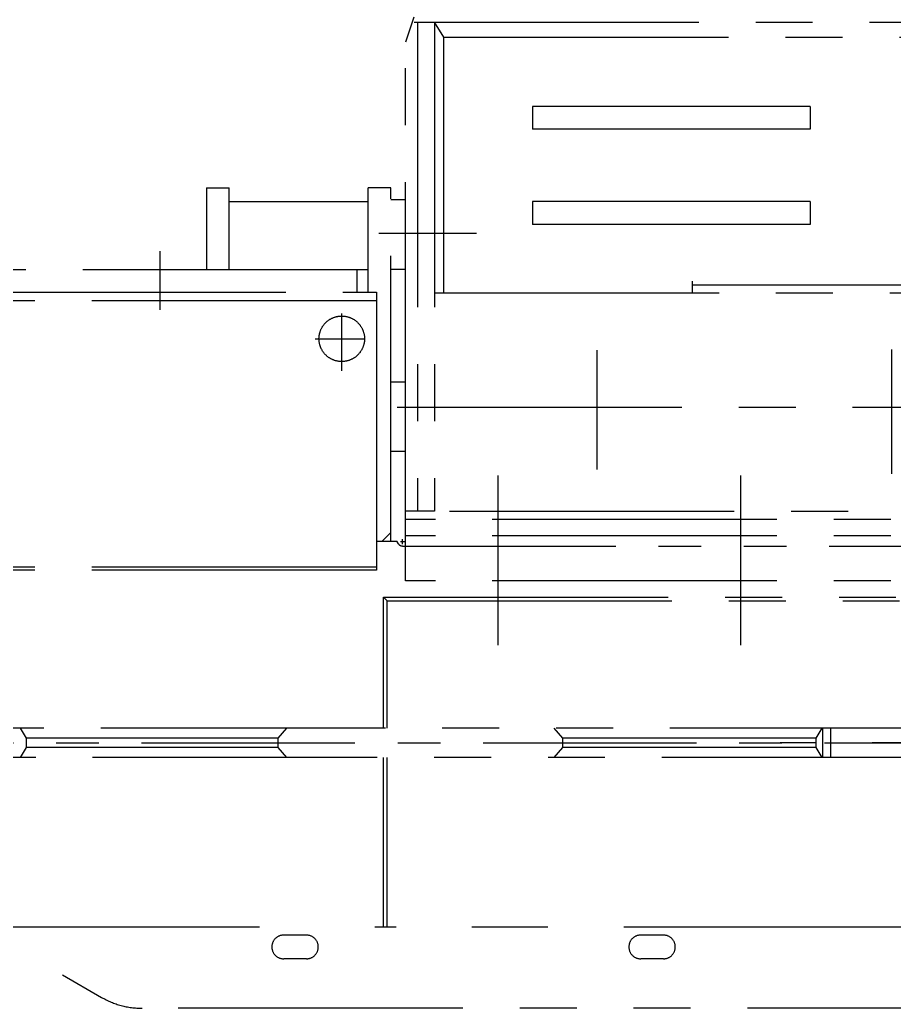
# Model space of a CAD drawing. Header units: millimetres. Extents: x 0 to 21000, y 0 to 14850.
# Drawn here: x 6403 to 8323, y 3354 to 5523 of the extents above; entities that cross this region are included whole.
import ezdxf

# ---------------------------------------------------------------- set-up
doc = ezdxf.new("R2010")
doc.units = ezdxf.units.MM
doc.header["$LTSCALE"] = 500
doc.linetypes.add('G', pattern=[2, 1.25, -0.25, 0.25, -0.25])
doc.linetypes.add('K', pattern=[2.5, 1.25, -0.25, 0.25, -0.25, 0.25, -0.25])
doc.layers.add('05', color=4, linetype='G')
doc.layers.add('07', color=6, linetype='K')

# ---------------------------------------------------------------- blocks, each defined once
blk = doc.blocks.new('errwrre')
at = {"layer": '05', "color": 142, "linetype": 'G', "ltscale": 0.75}
blk.add_line((-9656.7, 24092.4), (-9656.7, 32707.8), dxfattribs=at)
at = {"layer": '07', "color": 6, "linetype": 'K'}
for p, q in [((-9074.2, 32048.1), (-9074.2, 26343.7)), ((-11237.7, 26941.1), (-11237.7, 31488.1)), ((-10146.4, 31487.6), (-10146.4, 26922.3)), ((-10110.8, 31487.6), (-10110.8, 26922.3)), ((-10012.2, 31487.6), (-10012.2, 26922.3)), ((-10643.8, 26985.6), (-10643.8, 31430.6)), ((-10661.8, 27552.1), (-10661.8, 29574.1)), ((-9656.7, 28821.7), (-9656.7, 27744.7)), ((-10393.2, 26904), (-10393.2, 28450.4)), ((-9976.2, 26874.1), (-9976.2, 28363.1)), ((-9968.3, 26882.1), (-9968.3, 28355.2)), ((-10164.7, 27018.8), (-10164.7, 28313.8)), ((-11204.7, 27006.6), (-11204.7, 28205.3)), ((-9688.7, 28127.8), (-9688.7, 25306.1)), ((-9624.7, 28110), (-9624.7, 25306.1)), ((-10246.6, 27989.8), (-10519.5, 27989.8)), ((-9624.7, 27856.4), (-9688.7, 27856.4)), ((-9688.7, 27837.8), (-9624.7, 27837.8)), ((-9688.7, 27836.6), (-9666.7, 27822.9)), ((-9646.7, 27822.9), (-9624.7, 27836.6)), ((-11052.9, 27810.6), (-11052.9, 27200.6)), ((-11052.9, 27810.6), (-11002.9, 27810.6)), ((-11002.9, 27810.6), (-11002.9, 27200.6)), ((-10844.3, 27810.6), (-10844.3, 27200.6)), ((-10844.3, 27810.6), (-10794.3, 27810.6)), ((-10794.3, 27810.6), (-10794.3, 27200.6)), ((-9666.7, 27822.9), (-9666.7, 27267.1)), ((-9666.7, 27822.9), (-9646.7, 27822.9)), ((-9646.7, 27822.9), (-9646.7, 27267.1)), ((-9870.8, 27658.8), (-10243.1, 27658.8)), ((-10643.8, 27552.1), (-10669.8, 27552.1)), ((-9234.7, 27488.6), (-9234.7, 27438.6)), ((-9182.7, 27488.6), (-9182.7, 27438.6)), ((-10256.6, 27342.8), (-10517.9, 27342.8)), ((-9688.7, 27247.7), (-9666.7, 27267.1)), ((-9666.7, 27267.1), (-9646.7, 27267.1)), ((-9646.7, 27267.1), (-9624.7, 27247.7)), ((-11052.9, 27200.6), (-11002.9, 27200.6)), ((-10844.3, 27200.6), (-10794.3, 27200.6)), ((-9870.8, 27125.4), (-10243.1, 27125.4)), ((-10774.3, 27078.1), (-10774.3, 26863.3)), ((-11204.7, 27006.6), (-11237.7, 26985.6)), ((-10643.8, 27006.6), (-11204.7, 27006.6)), ((-11237.7, 26985.6), (-10164.7, 26985.6)), ((-10164.7, 26985.6), (-10164.7, 26922.3)), ((-12484.8, 26941.1), (-11237.7, 26941.1)), ((-11248.7, 26940.6), (-11194.4, 26922.3)), ((-11237.7, 26948.5), (-10164.7, 26948.5)), ((-10012.2, 26922.3), (-11194.4, 26922.3)), ((-10296.2, 26922.2), (-10849.2, 26922.2)), ((-10098.5, 26911.1), (-10098.5, 26920)), ((-10092.8, 26915.2), (-10103.8, 26915.2)), ((-10093.5, 26906.6), (-10099.2, 26903.3)), ((-10099.2, 26858.1), (-10099.2, 26903.3)), ((-10100.2, 26890.1), (-10874.2, 26890.1)), ((-10874.2, 26890.1), (-10874.2, 26840.1)), ((-10099.2, 26871.1), (-10118.2, 26890.1)), ((-9968.3, 26882.1), (-9976.2, 26874.1)), ((-9688.7, 26874.1), (-9976.2, 26874.1)), ((-9688.7, 26882.1), (-9968.3, 26882.1)), ((-9252.2, 26882.1), (-9624.7, 26882.1)), ((-9252.2, 26874.1), (-9624.7, 26874.1)), ((-10645.2, 24784.4), (-10645.2, 26858.1)), ((-10645.2, 26858.1), (-10035.2, 26858.1)), ((-10626.2, 26858.1), (-10626.2, 24934.1)), ((-10041.8, 26858.1), (-10041.8, 25392.6)), ((-10035.2, 26858.1), (-10035.2, 25373.6)), ((-10645.2, 26840.1), (-10874.2, 26840.1)), ((-10695.2, 24963.2), (-10695.2, 26840.1)), ((-10695.2, 26815.1), (-10645.2, 26815.1)), ((-10543.2, 26723.5), (-10543.2, 26830.3)), ((-9234.7, 26704.6), (-9234.7, 26654.6)), ((-9182.7, 26704.6), (-9182.7, 26654.6)), ((-9688.7, 26660.6), (-9666.7, 26641.8)), ((-9646.7, 26641.8), (-9624.7, 26660.6)), ((-9666.7, 26641.8), (-9646.7, 26641.8)), ((-9666.7, 26641.8), (-9666.7, 26089.3)), ((-9646.7, 26641.8), (-9646.7, 26089.3)), ((-9252.2, 26601.7), (-9252.2, 25373.1)), ((-10606.8, 26383.1), (-10735.4, 26383.1)), ((-9147.4, 26169.2), (-9098.1, 26254.7)), ((-9688.7, 26075.6), (-9666.7, 26089.3)), ((-9666.7, 26089.3), (-9646.7, 26089.3)), ((-9646.7, 26089.3), (-9624.7, 26075.6))]:
    blk.add_line(p, q, dxfattribs=at)
at = {"layer": '07', "color": 6, "linetype": 'K', "ltscale": 0.75}
for p, q in [((-10088.5, 26915.2), (-10088.5, 31568.1)), ((-10849.2, 26890.1), (-10849.2, 26922.2)), ((-10695.2, 26922.2), (-10695.2, 26890.1)), ((-10448.2, 26922.2), (-10448.2, 26890.1)), ((-10296.2, 26922.2), (-10296.2, 26890.1)), ((-10844.2, 26535.1), (-10844.2, 26840.1)), ((-10473.2, 26782.1), (-10598.6, 26782.1)), ((-10695.2, 26535.1), (-10874.2, 26535.1)), ((-10874.2, 26485.1), (-10874.2, 26535.1)), ((-10874.2, 26485.1), (-10695.2, 26485.1))]:
    blk.add_line(p, q, dxfattribs=at)
at = {"layer": '07', "color": 6, "linetype": 'K', "ltscale": 1.333333}
blk.add_line((-9252.2, 31568.1), (-9252.2, 26855.1), dxfattribs=at)
at = {"layer": '07', "color": 6, "linetype": 'K', "ltscale": 0.75}
blk.add_circle((-10543.2, 26782.1), 50, dxfattribs=at)
at = {"layer": '07', "color": 6, "linetype": 'K'}
for centre, radius, start, end in [((-9208.7, 27488.6), 26, 0, 180), ((-9208.7, 27438.6), 26, 180, 0), ((-10098.5, 26915.2), 10, 300, 0), ((-9208.7, 26704.6), 26, 0, 180), ((-9208.7, 26654.6), 26, 180, 0), ((-9252.2, 26343.7), 178, 330, 0)]:
    blk.add_arc(centre, radius, start, end, dxfattribs=at)

msp = doc.modelspace()

# ---------------------------------------------------------------- block references
at = {"layer": '07', "rotation": 270}
msp.add_blockref('errwrre', (-19672.33, -5720.23), dxfattribs=at)

doc.saveas('drawing.dxf')
